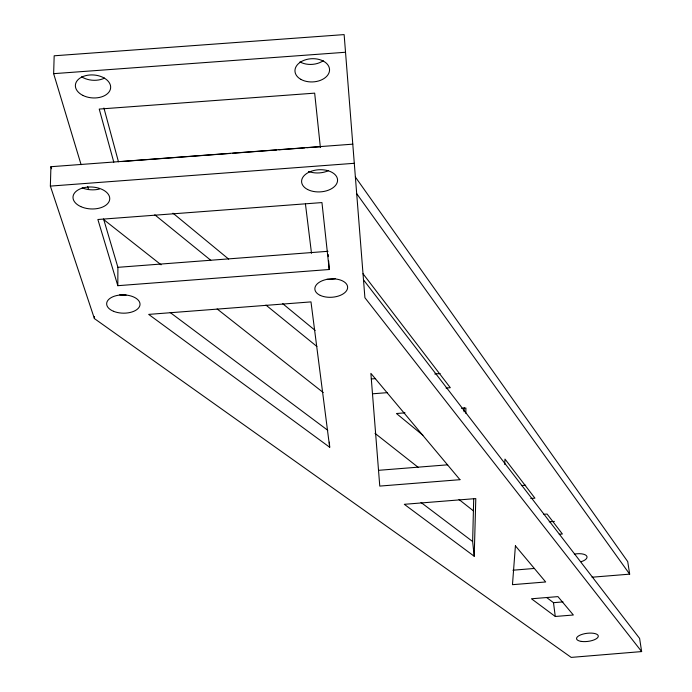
<?xml version="1.0" encoding="UTF-8"?>
<svg xmlns="http://www.w3.org/2000/svg" width="692" height="692" viewBox="0 0 692 692"><rect width="100%" height="100%" fill="white"/><g stroke="black" fill="none" stroke-linecap="round" stroke-linejoin="round"><path stroke-width="1.04" d="M328.648 260.936L329.228 269.508L117.813 285.692L117.908 267.328L103.592 218.992M363.499 279.862L639.607 638.413L641.64 651.579L571.194 657.4L94.389 318.571L94.415 316.443M464.064 411.766L464.116 407.458M465.82 413.375L465.898 408.046L461.625 408.384M474.21 556.256L475.793 498.577L404.301 504.312L474.21 556.256L472.636 541.516L473.709 499.044M94.389 318.571L50.36 186.096L50.923 166.711L352.799 144.161M81.102 164.705L53.647 73.663L54.175 55.792L344.132 34.6L364.909 297.733L641.64 651.579M504.676 464.418L504.987 459.073L534.925 498.162L530.755 498.499M512.919 570.208L534.25 568.469M592.041 577.214L629.668 574.152L627.722 561.601L355.368 177.005M546.697 597.542L553.488 602.68L563.011 601.902M555.278 616.477L573.348 614.998L557.942 596.616L531.456 598.779L555.278 616.477L553.488 602.68M378.524 470.318L447.672 464.816M521.379 485.559L525.678 485.222M543.86 514.303L547.087 514.035L562.38 533.999L559.266 534.25M549.249 521.803L554.404 521.387M371.301 378.957L375.6 378.619M434.775 373.991L440.147 373.568M372.478 393.809L387.399 392.641M446.046 388.039L450.31 387.702L363.006 273.729M405.002 412.847L396.455 413.522L422.873 435.233M117.908 267.328L327.999 251.3M121.688 161.547L230.462 153.425M232.616 153.261L276.774 149.965M278.928 149.801L304.774 147.872M306.928 147.707L320.932 146.661M50.36 186.096L354.304 163.295M53.647 73.663L345.533 52.255M329.677 447.257L148.668 314.393L310.985 301.894L329.677 447.257L329.357 442.162M170.215 312.533L327.774 430.294M421.021 502.47L472.636 541.516M103.402 219.347L161.115 264.82M217.132 308.952L323.225 392.537M374.995 433.322L418.279 467.42M459.021 499.52L473.449 510.886M154.792 214.814L210.783 260.287M265.936 305.085L316.91 346.484M172.965 213.171L228.671 259.111M282.717 303.684L315.137 330.421M356.683 193.639L629.668 574.152M50.923 166.711L51.589 168.753M117.813 285.692L97.875 219.502L321.953 202.574L329.228 269.508M87.65 186.433L88.585 189.539M113.799 162.179L99.233 109.068L314.67 93.143L320.387 147.569M103.921 108.03L118.462 161.79M305.449 204.002L311.504 253.307M328.216 254.509L328.354 256.654M335.162 278.668A16.314 9.307 -3.5 0 1 326.814 279.308M328.216 170.768A17.888 11.184 -3.1 0 1 308.502 171.443M126.117 295.017A16.591 9.23 1.3 0 1 119.699 294.809M99.423 189.054A18.269 11.063 3.2 0 1 82.166 187.878M323.25 60.706A17.196 11.695 -2.7 0 1 299.921 61.899M104.553 78.092A17.568 11.556 4.7 0 1 81.587 76.795M574.343 554.136A10.683 4.403 -7.4 0 1 586.487 555.745A10.683 4.403 -7.4 0 1 581.124 561.722M515.41 545.858L512.469 584.679L545.677 581.972L515.41 545.858M459.964 479.686L379.77 486.087L370.877 373.369L459.964 479.686M80.791 206.597A18.39 10.968 3 0 0 109.673 199.581A18.39 10.968 3 0 0 83.671 187.748A18.39 10.968 3 0 0 80.791 206.597M581.297 641.406A10.942 4.066 -7.2 0 0 598.269 636.484A10.942 4.066 -7.2 0 0 582.707 634.175A10.942 4.066 -7.2 0 0 581.297 641.406M320.275 295.397A16.418 9.212 -3.6 0 0 347.272 289.299A16.418 9.212 -3.6 0 0 326.166 279.516A16.418 9.212 -3.6 0 0 320.275 295.397M113.523 311.296A16.695 9.143 1.1 0 0 139.931 305.241A16.695 9.143 1.1 0 0 116.559 295.588A16.695 9.143 1.1 0 0 113.523 311.296M300.812 79.329A17.309 11.617 -2.7 0 0 329.21 72.176A17.309 11.617 -2.7 0 0 306.764 59.434A17.309 11.617 -2.7 0 0 300.812 79.329M307.611 189.504A18.009 11.089 -3.1 0 0 337.203 182.454A18.009 11.089 -3.1 0 0 313.926 170.466A18.009 11.089 -3.1 0 0 307.611 189.504M82.841 95.392A17.681 11.487 4.4 0 0 110.59 88.273A17.681 11.487 4.4 0 0 85.618 75.67A17.681 11.487 4.4 0 0 82.841 95.392"/></g></svg>
